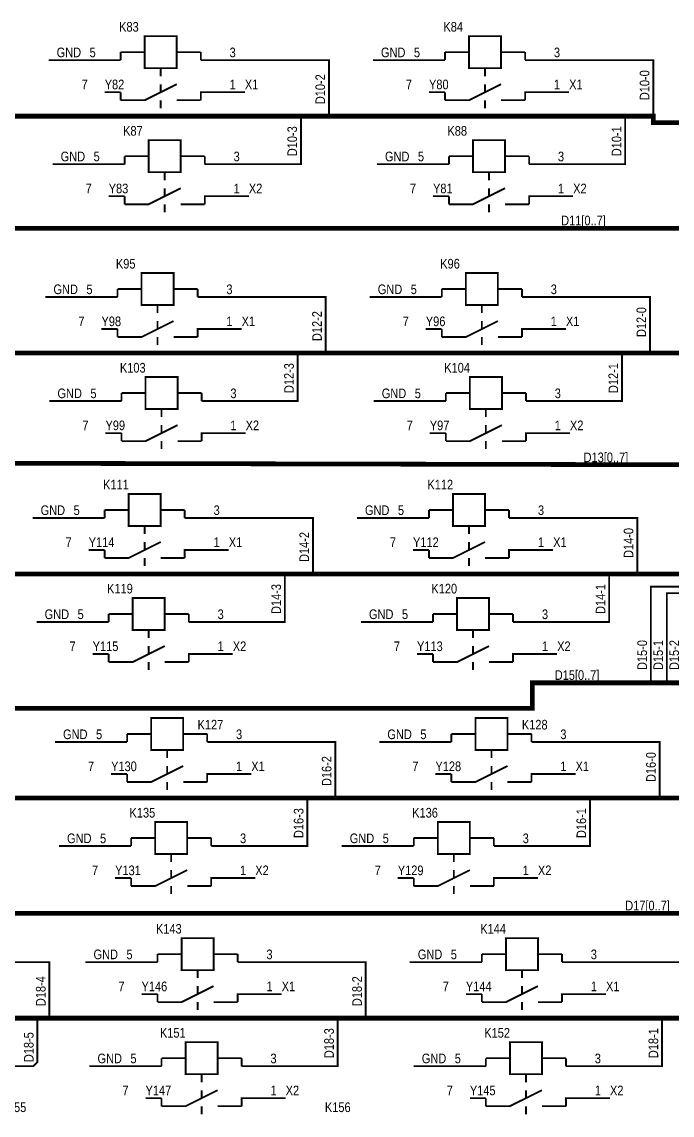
# Model space of a CAD drawing. Header units: millimetres. Extents: x 7140 to 8879, y -16257 to -5062.
# Drawn here: x 7555.7 to 7658.9, y -15384.3 to -15210.8 of the extents above; entities that cross this region are included whole.
import ezdxf

# ---------------------------------------------------------------- set-up
doc = ezdxf.new("R2010")
doc.units = ezdxf.units.MM
doc.styles.get("Standard").update_dxf_attribs({"font": 'ARIALN.TTF', "height": 3.4})

msp = doc.modelspace()

# ---------------------------------------------------------------- linework, layer by layer
for points, const_width in [([(7575.21778, -15213.069), (7575.21778, -15218.149), (7580.29778, -15218.149), (7580.29778, -15213.069), (7575.21778, -15213.069)], 0.29972), ([(7626.65278, -15213.069), (7626.65278, -15218.149), (7631.73278, -15218.149), (7631.73278, -15213.069), (7626.65278, -15213.069)], 0.29972), ([(7575.21778, -15215.609), (7571.40778, -15215.609)], 0.29972), ([(7571.40778, -15215.609), (7571.40778, -15216.879)], 0.29972), ([(7580.29778, -15215.609), (7584.10778, -15215.609)], 0.29972), ([(7584.10778, -15215.609), (7584.10778, -15216.879)], 0.29972), ([(7584.10778, -15215.609), (7584.10778, -15216.879)], 0.29972), ([(7626.65278, -15215.609), (7622.84278, -15215.609)], 0.29972), ([(7622.84278, -15215.609), (7622.84278, -15216.879)], 0.29972), ([(7631.73278, -15215.609), (7635.54278, -15215.609)], 0.29972), ([(7635.54278, -15215.609), (7635.54278, -15216.879)], 0.29972), ([(7635.54278, -15215.609), (7635.54278, -15216.879)], 0.29972), ([(7559.97778, -15216.879), (7566.32778, -15216.879)], 0.29972), ([(7571.40778, -15216.879), (7566.32778, -15216.879)], 0.29972), ([(7577.75778, -15218.149), (7577.75778, -15219.419)], 0.29972), ([(7584.10778, -15216.879), (7589.18778, -15216.879)], 0.29972), ([(7586.64778, -15216.879), (7589.18778, -15216.879)], 0.29972), ([(7589.18778, -15216.879), (7604.42778, -15216.879), (7604.42778, -15225.769)], 0.29972), ([(7611.41278, -15216.879), (7617.76278, -15216.879)], 0.29972), ([(7622.84278, -15216.879), (7617.76278, -15216.879)], 0.29972), ([(7629.19278, -15218.149), (7629.19278, -15219.419)], 0.29972), ([(7635.54278, -15216.879), (7640.62278, -15216.879)], 0.29972), ([(7638.08278, -15216.879), (7640.62278, -15216.879)], 0.29972), ([(7640.62278, -15216.879), (7655.86278, -15216.879), (7655.86278, -15225.769)], 0.29972), ([(7571.40778, -15223.229), (7575.21778, -15223.229), (7580.29778, -15220.689)], 0.29972), ([(7577.75778, -15220.689), (7577.75778, -15221.959)], 0.29972), ([(7622.84278, -15223.229), (7626.65278, -15223.229), (7631.73278, -15220.689)], 0.29972), ([(7629.19278, -15220.689), (7629.19278, -15221.959)], 0.29972), ([(7571.40778, -15221.959), (7568.86778, -15221.959)], 0.29972), ([(7571.40778, -15221.959), (7571.40778, -15223.229)], 0.29972), ([(7577.75778, -15224.499), (7577.75778, -15223.229)], 0.29972), ([(7580.29778, -15223.229), (7584.10778, -15223.229)], 0.29972), ([(7584.10778, -15223.229), (7584.10778, -15221.959), (7589.18778, -15221.959)], 0.29972), ([(7586.64778, -15221.959), (7589.18778, -15221.959)], 0.29972), ([(7589.18778, -15221.959), (7591.09278, -15221.959)], 0.29972), ([(7622.84278, -15221.959), (7620.30278, -15221.959)], 0.29972), ([(7622.84278, -15221.959), (7622.84278, -15223.229)], 0.29972), ([(7629.19278, -15224.499), (7629.19278, -15223.229)], 0.29972), ([(7631.73278, -15223.229), (7635.54278, -15223.229)], 0.29972), ([(7635.54278, -15223.229), (7635.54278, -15221.959), (7640.62278, -15221.959)], 0.29972), ([(7638.08278, -15221.959), (7640.62278, -15221.959)], 0.29972), ([(7640.62278, -15221.959), (7642.52778, -15221.959)], 0.29972), ([(7496.47778, -15225.769), (7655.86278, -15225.769), (7655.86278, -15226.785), (7752.00178, -15226.785)], 0.7493), ([(7589.82278, -15233.389), (7599.98278, -15233.389), (7599.98278, -15225.769)], 0.29972), ([(7641.25778, -15233.389), (7651.41778, -15233.389), (7651.41778, -15225.769)], 0.29972), ([(7575.85278, -15229.579), (7575.85278, -15234.659), (7580.93278, -15234.659), (7580.93278, -15229.579), (7575.85278, -15229.579)], 0.29972), ([(7627.28778, -15229.579), (7627.28778, -15234.659), (7632.36778, -15234.659), (7632.36778, -15229.579), (7627.28778, -15229.579)], 0.29972), ([(7575.85278, -15232.119), (7572.04278, -15232.119)], 0.29972), ([(7572.04278, -15232.119), (7572.04278, -15233.389)], 0.29972), ([(7580.93278, -15232.119), (7584.74278, -15232.119)], 0.29972), ([(7584.74278, -15232.119), (7584.74278, -15233.389)], 0.29972), ([(7584.74278, -15232.119), (7584.74278, -15233.389)], 0.29972), ([(7627.28778, -15232.119), (7623.47778, -15232.119)], 0.29972), ([(7623.47778, -15232.119), (7623.47778, -15233.389)], 0.29972), ([(7632.36778, -15232.119), (7636.17778, -15232.119)], 0.29972), ([(7636.17778, -15232.119), (7636.17778, -15233.389)], 0.29972), ([(7636.17778, -15232.119), (7636.17778, -15233.389)], 0.29972), ([(7560.61278, -15233.389), (7566.96278, -15233.389)], 0.29972), ([(7572.04278, -15233.389), (7566.96278, -15233.389)], 0.29972), ([(7584.74278, -15233.389), (7589.82278, -15233.389)], 0.29972), ([(7587.28278, -15233.389), (7589.82278, -15233.389)], 0.29972), ([(7612.04778, -15233.389), (7618.39778, -15233.389)], 0.29972), ([(7623.47778, -15233.389), (7618.39778, -15233.389)], 0.29972), ([(7636.17778, -15233.389), (7641.25778, -15233.389)], 0.29972), ([(7638.71778, -15233.389), (7641.25778, -15233.389)], 0.29972), ([(7578.39278, -15234.659), (7578.39278, -15235.929)], 0.29972), ([(7629.82778, -15234.659), (7629.82778, -15235.929)], 0.29972), ([(7572.04278, -15239.739), (7575.85278, -15239.739), (7580.93278, -15237.199)], 0.29972), ([(7578.39278, -15237.199), (7578.39278, -15238.469)], 0.29972), ([(7623.47778, -15239.739), (7627.28778, -15239.739), (7632.36778, -15237.199)], 0.29972), ([(7629.82778, -15237.199), (7629.82778, -15238.469)], 0.29972), ([(7572.04278, -15238.469), (7569.50278, -15238.469)], 0.29972), ([(7572.04278, -15238.469), (7572.04278, -15239.739)], 0.29972), ([(7584.74278, -15239.739), (7584.74278, -15238.469), (7589.82278, -15238.469)], 0.29972), ([(7587.28278, -15238.469), (7589.82278, -15238.469)], 0.29972), ([(7589.82278, -15238.469), (7591.72778, -15238.469)], 0.29972), ([(7623.47778, -15238.469), (7620.93778, -15238.469)], 0.29972), ([(7623.47778, -15238.469), (7623.47778, -15239.739)], 0.29972), ([(7636.17778, -15239.739), (7636.17778, -15238.469), (7641.25778, -15238.469)], 0.29972), ([(7638.71778, -15238.469), (7641.25778, -15238.469)], 0.29972), ([(7641.25778, -15238.469), (7643.16278, -15238.469)], 0.29972), ([(7578.39278, -15241.009), (7578.39278, -15239.739)], 0.29972), ([(7580.93278, -15239.739), (7584.74278, -15239.739)], 0.29972), ([(7629.82778, -15241.009), (7629.82778, -15239.739)], 0.29972), ([(7632.36778, -15239.739), (7636.17778, -15239.739)], 0.29972), ([(7282.10178, -15249.137), (7470.06178, -15249.137), (7470.06178, -15243.549), (7676.81778, -15243.549)], 0.7493), ([(7574.70978, -15250.661), (7574.70978, -15255.741), (7579.78978, -15255.741), (7579.78978, -15250.661), (7574.70978, -15250.661)], 0.29972), ([(7626.14478, -15250.661), (7626.14478, -15255.741), (7631.22478, -15255.741), (7631.22478, -15250.661), (7626.14478, -15250.661)], 0.29972), ([(7559.46978, -15254.471), (7565.81978, -15254.471)], 0.29972), ([(7570.89978, -15254.471), (7565.81978, -15254.471)], 0.29972), ([(7574.70978, -15253.201), (7570.89978, -15253.201)], 0.29972), ([(7570.89978, -15253.201), (7570.89978, -15254.471)], 0.29972), ([(7579.78978, -15253.201), (7583.59978, -15253.201)], 0.29972), ([(7583.59978, -15253.201), (7583.59978, -15254.471)], 0.29972), ([(7583.59978, -15253.201), (7583.59978, -15254.471)], 0.29972), ([(7583.59978, -15254.471), (7588.67978, -15254.471)], 0.29972), ([(7586.13978, -15254.471), (7588.67978, -15254.471)], 0.29972), ([(7588.67978, -15254.471), (7603.91978, -15254.471), (7603.91978, -15263.361)], 0.29972), ([(7610.90478, -15254.471), (7617.25478, -15254.471)], 0.29972), ([(7622.33478, -15254.471), (7617.25478, -15254.471)], 0.29972), ([(7626.14478, -15253.201), (7622.33478, -15253.201)], 0.29972), ([(7622.33478, -15253.201), (7622.33478, -15254.471)], 0.29972), ([(7631.22478, -15253.201), (7635.03478, -15253.201)], 0.29972), ([(7635.03478, -15253.201), (7635.03478, -15254.471)], 0.29972), ([(7635.03478, -15253.201), (7635.03478, -15254.471)], 0.29972), ([(7635.03478, -15254.471), (7640.11478, -15254.471)], 0.29972), ([(7637.57478, -15254.471), (7640.11478, -15254.471)], 0.29972), ([(7640.11478, -15254.471), (7655.35478, -15254.471), (7655.35478, -15263.361)], 0.29972), ([(7577.24978, -15255.741), (7577.24978, -15257.011)], 0.29972), ([(7628.68478, -15255.741), (7628.68478, -15257.011)], 0.29972), ([(7570.89978, -15260.821), (7574.70978, -15260.821), (7579.78978, -15258.281)], 0.29972), ([(7577.24978, -15258.281), (7577.24978, -15259.551)], 0.29972), ([(7622.33478, -15260.821), (7626.14478, -15260.821), (7631.22478, -15258.281)], 0.29972), ([(7628.68478, -15258.281), (7628.68478, -15259.551)], 0.29972), ([(7570.89978, -15259.551), (7568.35978, -15259.551)], 0.29972), ([(7570.89978, -15259.551), (7570.89978, -15260.821)], 0.29972), ([(7583.59978, -15260.821), (7583.59978, -15259.551), (7588.67978, -15259.551)], 0.29972), ([(7586.13978, -15259.551), (7588.67978, -15259.551)], 0.29972), ([(7588.67978, -15259.551), (7590.58478, -15259.551)], 0.29972), ([(7622.33478, -15259.551), (7619.79478, -15259.551)], 0.29972), ([(7622.33478, -15259.551), (7622.33478, -15260.821)], 0.29972), ([(7635.03478, -15260.821), (7635.03478, -15259.551), (7640.11478, -15259.551)], 0.29972), ([(7637.57478, -15259.551), (7640.11478, -15259.551)], 0.29972), ([(7640.11478, -15259.551), (7642.01978, -15259.551)], 0.29972), ([(7577.24978, -15262.091), (7577.24978, -15260.821)], 0.29972), ([(7579.78978, -15260.821), (7583.59978, -15260.821)], 0.29972), ([(7628.68478, -15262.091), (7628.68478, -15260.821)], 0.29972), ([(7631.22478, -15260.821), (7635.03478, -15260.821)], 0.29972), ([(7495.96978, -15263.361), (7683.92978, -15263.361), (7683.92978, -15263.869), (7760.12978, -15263.869)], 0.7493), ([(7589.31478, -15270.981), (7599.47478, -15270.981), (7599.47478, -15263.361)], 0.29972), ([(7640.74978, -15270.981), (7650.90978, -15270.981), (7650.90978, -15263.361)], 0.29972), ([(7575.34478, -15267.171), (7575.34478, -15272.251), (7580.42478, -15272.251), (7580.42478, -15267.171), (7575.34478, -15267.171)], 0.29972), ([(7626.77978, -15267.171), (7626.77978, -15272.251), (7631.85978, -15272.251), (7631.85978, -15267.171), (7626.77978, -15267.171)], 0.29972), ([(7575.34478, -15269.711), (7571.53478, -15269.711)], 0.29972), ([(7571.53478, -15269.711), (7571.53478, -15270.981)], 0.29972), ([(7580.42478, -15269.711), (7584.23478, -15269.711)], 0.29972), ([(7584.23478, -15269.711), (7584.23478, -15270.981)], 0.29972), ([(7584.23478, -15269.711), (7584.23478, -15270.981)], 0.29972), ([(7626.77978, -15269.711), (7622.96978, -15269.711)], 0.29972), ([(7622.96978, -15269.711), (7622.96978, -15270.981)], 0.29972), ([(7631.85978, -15269.711), (7635.66978, -15269.711)], 0.29972), ([(7635.66978, -15269.711), (7635.66978, -15270.981)], 0.29972), ([(7635.66978, -15269.711), (7635.66978, -15270.981)], 0.29972), ([(7560.10478, -15270.981), (7566.45478, -15270.981)], 0.29972), ([(7571.53478, -15270.981), (7566.45478, -15270.981)], 0.29972), ([(7584.23478, -15270.981), (7589.31478, -15270.981)], 0.29972), ([(7586.77478, -15270.981), (7589.31478, -15270.981)], 0.29972), ([(7611.53978, -15270.981), (7617.88978, -15270.981)], 0.29972), ([(7622.96978, -15270.981), (7617.88978, -15270.981)], 0.29972), ([(7635.66978, -15270.981), (7640.74978, -15270.981)], 0.29972), ([(7638.20978, -15270.981), (7640.74978, -15270.981)], 0.29972), ([(7577.88478, -15272.251), (7577.88478, -15273.521)], 0.29972), ([(7629.31978, -15272.251), (7629.31978, -15273.521)], 0.29972), ([(7571.53478, -15277.331), (7575.34478, -15277.331), (7580.42478, -15274.791)], 0.29972), ([(7577.88478, -15274.791), (7577.88478, -15276.061)], 0.29972), ([(7622.96978, -15277.331), (7626.77978, -15277.331), (7631.85978, -15274.791)], 0.29972), ([(7629.31978, -15274.791), (7629.31978, -15276.061)], 0.29972), ([(7571.53478, -15276.061), (7568.99478, -15276.061)], 0.29972), ([(7571.53478, -15276.061), (7571.53478, -15277.331)], 0.29972), ([(7577.88478, -15278.601), (7577.88478, -15277.331)], 0.29972), ([(7580.42478, -15277.331), (7584.23478, -15277.331)], 0.29972), ([(7584.23478, -15277.331), (7584.23478, -15276.061), (7589.31478, -15276.061)], 0.29972), ([(7586.77478, -15276.061), (7589.31478, -15276.061)], 0.29972), ([(7589.31478, -15276.061), (7591.21978, -15276.061)], 0.29972), ([(7622.96978, -15276.061), (7620.42978, -15276.061)], 0.29972), ([(7622.96978, -15276.061), (7622.96978, -15277.331)], 0.29972), ([(7629.31978, -15278.601), (7629.31978, -15277.331)], 0.29972), ([(7631.85978, -15277.331), (7635.66978, -15277.331)], 0.29972), ([(7635.66978, -15277.331), (7635.66978, -15276.061), (7640.74978, -15276.061)], 0.29972), ([(7638.20978, -15276.061), (7640.74978, -15276.061)], 0.29972), ([(7640.74978, -15276.061), (7642.65478, -15276.061)], 0.29972), ([(7289.21378, -15284.697), (7448.59878, -15284.697), (7457.86978, -15280.633), (7686.46978, -15281.141)], 0.7493), ([(7572.67778, -15285.713), (7572.67778, -15290.793), (7577.75778, -15290.793), (7577.75778, -15285.713), (7572.67778, -15285.713)], 0.29972), ([(7624.11278, -15285.713), (7624.11278, -15290.793), (7629.19278, -15290.793), (7629.19278, -15285.713), (7624.11278, -15285.713)], 0.29972), ([(7572.67778, -15288.253), (7568.86778, -15288.253)], 0.29972), ([(7568.86778, -15288.253), (7568.86778, -15289.523)], 0.29972), ([(7577.75778, -15288.253), (7581.56778, -15288.253)], 0.29972), ([(7581.56778, -15288.253), (7581.56778, -15289.523)], 0.29972), ([(7581.56778, -15288.253), (7581.56778, -15289.523)], 0.29972), ([(7624.11278, -15288.253), (7620.30278, -15288.253)], 0.29972), ([(7620.30278, -15288.253), (7620.30278, -15289.523)], 0.29972), ([(7629.19278, -15288.253), (7633.00278, -15288.253)], 0.29972), ([(7633.00278, -15288.253), (7633.00278, -15289.523)], 0.29972), ([(7633.00278, -15288.253), (7633.00278, -15289.523)], 0.29972), ([(7557.43778, -15289.523), (7563.78778, -15289.523)], 0.29972), ([(7568.86778, -15289.523), (7563.78778, -15289.523)], 0.29972), ([(7575.21778, -15290.793), (7575.21778, -15292.063)], 0.29972), ([(7581.56778, -15289.523), (7586.64778, -15289.523)], 0.29972), ([(7584.10778, -15289.523), (7586.64778, -15289.523)], 0.29972), ([(7586.64778, -15289.523), (7601.88778, -15289.523), (7601.88778, -15298.413)], 0.29972), ([(7608.87278, -15289.523), (7615.22278, -15289.523)], 0.29972), ([(7620.30278, -15289.523), (7615.22278, -15289.523)], 0.29972), ([(7626.65278, -15290.793), (7626.65278, -15292.063)], 0.29972), ([(7633.00278, -15289.523), (7638.08278, -15289.523)], 0.29972), ([(7635.54278, -15289.523), (7638.08278, -15289.523)], 0.29972), ([(7638.08278, -15289.523), (7653.32278, -15289.523), (7653.32278, -15298.413)], 0.29972), ([(7568.86778, -15294.603), (7566.32778, -15294.603)], 0.29972), ([(7568.86778, -15295.873), (7572.67778, -15295.873), (7577.75778, -15293.333)], 0.29972), ([(7568.86778, -15294.603), (7568.86778, -15295.873)], 0.29972), ([(7575.21778, -15293.333), (7575.21778, -15294.603)], 0.29972), ([(7581.56778, -15295.873), (7581.56778, -15294.603), (7586.64778, -15294.603)], 0.29972), ([(7584.10778, -15294.603), (7586.64778, -15294.603)], 0.29972), ([(7586.64778, -15294.603), (7588.55278, -15294.603)], 0.29972), ([(7620.30278, -15294.603), (7617.76278, -15294.603)], 0.29972), ([(7620.30278, -15295.873), (7624.11278, -15295.873), (7629.19278, -15293.333)], 0.29972), ([(7620.30278, -15294.603), (7620.30278, -15295.873)], 0.29972), ([(7626.65278, -15293.333), (7626.65278, -15294.603)], 0.29972), ([(7633.00278, -15295.873), (7633.00278, -15294.603), (7638.08278, -15294.603)], 0.29972), ([(7635.54278, -15294.603), (7638.08278, -15294.603)], 0.29972), ([(7638.08278, -15294.603), (7639.98778, -15294.603)], 0.29972), ([(7575.21778, -15297.143), (7575.21778, -15295.873)], 0.29972), ([(7577.75778, -15295.873), (7581.56778, -15295.873)], 0.29972), ([(7626.65278, -15297.143), (7626.65278, -15295.873)], 0.29972), ([(7629.19278, -15295.873), (7633.00278, -15295.873)], 0.29972), ([(7493.93778, -15298.413), (7681.89778, -15298.413), (7681.89778, -15298.921), (7762.16178, -15298.921)], 0.7493), ([(7587.28278, -15306.033), (7597.44278, -15306.033), (7597.44278, -15298.413)], 0.29972), ([(7638.71778, -15306.033), (7648.87778, -15306.033), (7648.87778, -15298.413)], 0.29972), ([(7695.61378, -15307.303), (7695.61378, -15300.445), (7655.48178, -15300.445), (7655.48178, -15315.685)], 0.29972), ([(7693.07378, -15307.303), (7693.07378, -15301.461), (7658.02178, -15301.461), (7658.02178, -15315.685)], 0.29972), ([(7573.31278, -15302.223), (7573.31278, -15307.303), (7578.39278, -15307.303), (7578.39278, -15302.223), (7573.31278, -15302.223)], 0.29972), ([(7624.74778, -15302.223), (7624.74778, -15307.303), (7629.82778, -15307.303), (7629.82778, -15302.223), (7624.74778, -15302.223)], 0.29972), ([(7573.31278, -15304.763), (7569.50278, -15304.763)], 0.29972), ([(7569.50278, -15304.763), (7569.50278, -15306.033)], 0.29972), ([(7578.39278, -15304.763), (7582.20278, -15304.763)], 0.29972), ([(7582.20278, -15304.763), (7582.20278, -15306.033)], 0.29972), ([(7582.20278, -15304.763), (7582.20278, -15306.033)], 0.29972), ([(7624.74778, -15304.763), (7620.93778, -15304.763)], 0.29972), ([(7620.93778, -15304.763), (7620.93778, -15306.033)], 0.29972), ([(7629.82778, -15304.763), (7633.63778, -15304.763)], 0.29972), ([(7633.63778, -15304.763), (7633.63778, -15306.033)], 0.29972), ([(7633.63778, -15304.763), (7633.63778, -15306.033)], 0.29972), ([(7558.07278, -15306.033), (7564.42278, -15306.033)], 0.29972), ([(7569.50278, -15306.033), (7564.42278, -15306.033)], 0.29972), ([(7582.20278, -15306.033), (7587.28278, -15306.033)], 0.29972), ([(7584.74278, -15306.033), (7587.28278, -15306.033)], 0.29972), ([(7609.50778, -15306.033), (7615.85778, -15306.033)], 0.29972), ([(7620.93778, -15306.033), (7615.85778, -15306.033)], 0.29972), ([(7633.63778, -15306.033), (7638.71778, -15306.033)], 0.29972), ([(7636.17778, -15306.033), (7638.71778, -15306.033)], 0.29972), ([(7575.85278, -15307.303), (7575.85278, -15308.573)], 0.29972), ([(7627.28778, -15307.303), (7627.28778, -15308.573)], 0.29972), ([(7569.50278, -15312.383), (7573.31278, -15312.383), (7578.39278, -15309.843)], 0.29972), ([(7575.85278, -15309.843), (7575.85278, -15311.113)], 0.29972), ([(7620.93778, -15312.383), (7624.74778, -15312.383), (7629.82778, -15309.843)], 0.29972), ([(7627.28778, -15309.843), (7627.28778, -15311.113)], 0.29972), ([(7569.50278, -15311.113), (7566.96278, -15311.113)], 0.29972), ([(7569.50278, -15311.113), (7569.50278, -15312.383)], 0.29972), ([(7582.20278, -15312.383), (7582.20278, -15311.113), (7587.28278, -15311.113)], 0.29972), ([(7584.74278, -15311.113), (7587.28278, -15311.113)], 0.29972), ([(7587.28278, -15311.113), (7589.18778, -15311.113)], 0.29972), ([(7620.93778, -15311.113), (7618.39778, -15311.113)], 0.29972), ([(7620.93778, -15311.113), (7620.93778, -15312.383)], 0.29972), ([(7633.63778, -15312.383), (7633.63778, -15311.113), (7638.71778, -15311.113)], 0.29972), ([(7636.17778, -15311.113), (7638.71778, -15311.113)], 0.29972), ([(7638.71778, -15311.113), (7640.62278, -15311.113)], 0.29972), ([(7575.85278, -15313.653), (7575.85278, -15312.383)], 0.29972), ([(7578.39278, -15312.383), (7582.20278, -15312.383)], 0.29972), ([(7627.28778, -15313.653), (7627.28778, -15312.383)], 0.29972), ([(7629.82778, -15312.383), (7633.63778, -15312.383)], 0.29972), ([(7286.67378, -15319.749), (7636.68578, -15319.749), (7636.68578, -15315.685), (7671.22978, -15315.685)], 0.7493), ([(7576.23378, -15321.273), (7576.23378, -15326.353), (7581.31378, -15326.353), (7581.31378, -15321.273), (7576.23378, -15321.273)], 0.29972), ([(7627.66878, -15321.273), (7627.66878, -15326.353), (7632.74878, -15326.353), (7632.74878, -15321.273), (7627.66878, -15321.273)], 0.29972), ([(7576.23378, -15323.813), (7572.42378, -15323.813)], 0.29972), ([(7572.42378, -15323.813), (7572.42378, -15325.083)], 0.29972), ([(7581.31378, -15323.813), (7585.12378, -15323.813)], 0.29972), ([(7585.12378, -15323.813), (7585.12378, -15325.083)], 0.29972), ([(7585.12378, -15323.813), (7585.12378, -15325.083)], 0.29972), ([(7627.66878, -15323.813), (7623.85878, -15323.813)], 0.29972), ([(7623.85878, -15323.813), (7623.85878, -15325.083)], 0.29972), ([(7632.74878, -15323.813), (7636.55878, -15323.813)], 0.29972), ([(7636.55878, -15323.813), (7636.55878, -15325.083)], 0.29972), ([(7636.55878, -15323.813), (7636.55878, -15325.083)], 0.29972), ([(7560.99378, -15325.083), (7567.34378, -15325.083)], 0.29972), ([(7572.42378, -15325.083), (7567.34378, -15325.083)], 0.29972), ([(7585.12378, -15325.083), (7590.20378, -15325.083)], 0.29972), ([(7587.66378, -15325.083), (7590.20378, -15325.083)], 0.29972), ([(7590.20378, -15325.083), (7605.44378, -15325.083), (7605.44378, -15333.973)], 0.29972), ([(7612.42878, -15325.083), (7618.77878, -15325.083)], 0.29972), ([(7623.85878, -15325.083), (7618.77878, -15325.083)], 0.29972), ([(7636.55878, -15325.083), (7641.63878, -15325.083)], 0.29972), ([(7639.09878, -15325.083), (7641.63878, -15325.083)], 0.29972), ([(7641.63878, -15325.083), (7656.87878, -15325.083), (7656.87878, -15333.973)], 0.29972), ([(7578.77378, -15326.353), (7578.77378, -15327.623)], 0.29972), ([(7630.20878, -15326.353), (7630.20878, -15327.623)], 0.29972), ([(7572.42378, -15331.433), (7576.23378, -15331.433), (7581.31378, -15328.893)], 0.29972), ([(7578.77378, -15328.893), (7578.77378, -15330.163)], 0.29972), ([(7623.85878, -15331.433), (7627.66878, -15331.433), (7632.74878, -15328.893)], 0.29972), ([(7630.20878, -15328.893), (7630.20878, -15330.163)], 0.29972), ([(7572.42378, -15330.163), (7569.88378, -15330.163)], 0.29972), ([(7572.42378, -15330.163), (7572.42378, -15331.433)], 0.29972), ([(7585.12378, -15331.433), (7585.12378, -15330.163), (7590.20378, -15330.163)], 0.29972), ([(7587.66378, -15330.163), (7590.20378, -15330.163)], 0.29972), ([(7590.20378, -15330.163), (7592.10878, -15330.163)], 0.29972), ([(7623.85878, -15330.163), (7621.31878, -15330.163)], 0.29972), ([(7623.85878, -15330.163), (7623.85878, -15331.433)], 0.29972), ([(7636.55878, -15331.433), (7636.55878, -15330.163), (7641.63878, -15330.163)], 0.29972), ([(7639.09878, -15330.163), (7641.63878, -15330.163)], 0.29972), ([(7641.63878, -15330.163), (7643.54378, -15330.163)], 0.29972), ([(7578.77378, -15332.703), (7578.77378, -15331.433)], 0.29972), ([(7581.31378, -15331.433), (7585.12378, -15331.433)], 0.29972), ([(7630.20878, -15332.703), (7630.20878, -15331.433)], 0.29972), ([(7632.74878, -15331.433), (7636.55878, -15331.433)], 0.29972), ([(7497.49378, -15333.973), (7697.64578, -15333.973), (7697.64578, -15334.989), (7752.50978, -15334.989)], 0.7493), ([(7590.83878, -15341.593), (7600.99878, -15341.593), (7600.99878, -15333.973)], 0.29972), ([(7635.66978, -15341.593), (7645.82978, -15341.593), (7645.82978, -15333.973)], 0.29972), ([(7576.86878, -15337.783), (7576.86878, -15342.863), (7581.94878, -15342.863), (7581.94878, -15337.783), (7576.86878, -15337.783)], 0.29972), ([(7621.69978, -15337.783), (7621.69978, -15342.863), (7626.77978, -15342.863), (7626.77978, -15337.783), (7621.69978, -15337.783)], 0.29972), ([(7576.86878, -15340.323), (7573.05878, -15340.323)], 0.29972), ([(7573.05878, -15340.323), (7573.05878, -15341.593)], 0.29972), ([(7581.94878, -15340.323), (7585.75878, -15340.323)], 0.29972), ([(7585.75878, -15340.323), (7585.75878, -15341.593)], 0.29972), ([(7585.75878, -15340.323), (7585.75878, -15341.593)], 0.29972), ([(7621.69978, -15340.323), (7617.88978, -15340.323)], 0.29972), ([(7617.88978, -15340.323), (7617.88978, -15341.593)], 0.29972), ([(7626.77978, -15340.323), (7630.58978, -15340.323)], 0.29972), ([(7630.58978, -15340.323), (7630.58978, -15341.593)], 0.29972), ([(7630.58978, -15340.323), (7630.58978, -15341.593)], 0.29972), ([(7561.62878, -15341.593), (7567.97878, -15341.593)], 0.29972), ([(7573.05878, -15341.593), (7567.97878, -15341.593)], 0.29972), ([(7579.40878, -15342.863), (7579.40878, -15344.133)], 0.29972), ([(7585.75878, -15341.593), (7590.83878, -15341.593)], 0.29972), ([(7588.29878, -15341.593), (7590.83878, -15341.593)], 0.29972), ([(7606.45978, -15341.593), (7612.80978, -15341.593)], 0.29972), ([(7617.88978, -15341.593), (7612.80978, -15341.593)], 0.29972), ([(7624.23978, -15342.863), (7624.23978, -15344.133)], 0.29972), ([(7630.58978, -15341.593), (7635.66978, -15341.593)], 0.29972), ([(7633.12978, -15341.593), (7635.66978, -15341.593)], 0.29972), ([(7573.05878, -15346.673), (7570.51878, -15346.673)], 0.29972), ([(7573.05878, -15347.943), (7576.86878, -15347.943), (7581.94878, -15345.403)], 0.29972), ([(7573.05878, -15346.673), (7573.05878, -15347.943)], 0.29972), ([(7579.40878, -15345.403), (7579.40878, -15346.673)], 0.29972), ([(7585.75878, -15347.943), (7585.75878, -15346.673), (7590.83878, -15346.673)], 0.29972), ([(7588.29878, -15346.673), (7590.83878, -15346.673)], 0.29972), ([(7590.83878, -15346.673), (7592.74378, -15346.673)], 0.29972), ([(7617.88978, -15346.673), (7615.34978, -15346.673)], 0.29972), ([(7617.88978, -15347.943), (7621.69978, -15347.943), (7626.77978, -15345.403)], 0.29972), ([(7617.88978, -15346.673), (7617.88978, -15347.943)], 0.29972), ([(7624.23978, -15345.403), (7624.23978, -15346.673)], 0.29972), ([(7630.58978, -15347.943), (7630.58978, -15346.673), (7635.66978, -15346.673)], 0.29972), ([(7633.12978, -15346.673), (7635.66978, -15346.673)], 0.29972), ([(7635.66978, -15346.673), (7637.57478, -15346.673)], 0.29972), ([(7579.40878, -15349.213), (7579.40878, -15347.943)], 0.29972), ([(7581.94878, -15347.943), (7585.75878, -15347.943)], 0.29972), ([(7624.23978, -15349.213), (7624.23978, -15347.943)], 0.29972), ([(7626.77978, -15347.943), (7630.58978, -15347.943)], 0.29972), ([(7496.47778, -15352.261), (7682.40578, -15352.261)], 0.7493), ([(7581.05978, -15356.198), (7581.05978, -15361.278), (7586.13978, -15361.278), (7586.13978, -15356.198), (7581.05978, -15356.198)], 0.29972), ([(7632.49478, -15356.198), (7632.49478, -15361.278), (7637.57478, -15361.278), (7637.57478, -15356.198), (7632.49478, -15356.198)], 0.29972), ([(7581.05978, -15358.738), (7577.24978, -15358.738)], 0.29972), ([(7577.24978, -15358.738), (7577.24978, -15360.008)], 0.29972), ([(7586.13978, -15358.738), (7589.94978, -15358.738)], 0.29972), ([(7589.94978, -15358.738), (7589.94978, -15360.008)], 0.29972), ([(7589.94978, -15358.738), (7589.94978, -15360.008)], 0.29972), ([(7632.49478, -15358.738), (7628.68478, -15358.738)], 0.29972), ([(7628.68478, -15358.738), (7628.68478, -15360.008)], 0.29972), ([(7637.57478, -15358.738), (7641.38478, -15358.738)], 0.29972), ([(7641.38478, -15358.738), (7641.38478, -15360.008)], 0.29972), ([(7641.38478, -15358.738), (7641.38478, -15360.008)], 0.29972), ([(7544.86478, -15360.008), (7560.10478, -15360.008), (7560.10478, -15368.898)], 0.29972), ([(7565.81978, -15360.008), (7572.16978, -15360.008)], 0.29972), ([(7577.24978, -15360.008), (7572.16978, -15360.008)], 0.29972), ([(7589.94978, -15360.008), (7595.02978, -15360.008)], 0.29972), ([(7592.48978, -15360.008), (7595.02978, -15360.008)], 0.29972), ([(7595.02978, -15360.008), (7610.26978, -15360.008), (7610.26978, -15368.898)], 0.29972), ([(7617.25478, -15360.008), (7623.60478, -15360.008)], 0.29972), ([(7628.68478, -15360.008), (7623.60478, -15360.008)], 0.29972), ([(7641.38478, -15360.008), (7646.46478, -15360.008)], 0.29972), ([(7643.92478, -15360.008), (7646.46478, -15360.008)], 0.29972), ([(7646.46478, -15360.008), (7661.70478, -15360.008), (7661.70478, -15368.898)], 0.29972), ([(7583.59978, -15361.278), (7583.59978, -15362.548)], 0.29972), ([(7635.03478, -15361.278), (7635.03478, -15362.548)], 0.29972), ([(7577.24978, -15366.358), (7581.05978, -15366.358), (7586.13978, -15363.818)], 0.29972), ([(7583.59978, -15363.818), (7583.59978, -15365.088)], 0.29972), ([(7628.68478, -15366.358), (7632.49478, -15366.358), (7637.57478, -15363.818)], 0.29972), ([(7635.03478, -15363.818), (7635.03478, -15365.088)], 0.29972), ([(7577.24978, -15365.088), (7574.70978, -15365.088)], 0.29972), ([(7577.24978, -15365.088), (7577.24978, -15366.358)], 0.29972), ([(7589.94978, -15366.358), (7589.94978, -15365.088), (7595.02978, -15365.088)], 0.29972), ([(7592.48978, -15365.088), (7595.02978, -15365.088)], 0.29972), ([(7595.02978, -15365.088), (7596.93478, -15365.088)], 0.29972), ([(7628.68478, -15365.088), (7626.14478, -15365.088)], 0.29972), ([(7628.68478, -15365.088), (7628.68478, -15366.358)], 0.29972), ([(7641.38478, -15366.358), (7641.38478, -15365.088), (7646.46478, -15365.088)], 0.29972), ([(7643.92478, -15365.088), (7646.46478, -15365.088)], 0.29972), ([(7646.46478, -15365.088), (7648.36978, -15365.088)], 0.29972), ([(7583.59978, -15367.628), (7583.59978, -15366.358)], 0.29972), ([(7586.13978, -15366.358), (7589.94978, -15366.358)], 0.29972), ([(7635.03478, -15367.628), (7635.03478, -15366.358)], 0.29972), ([(7637.57478, -15366.358), (7641.38478, -15366.358)], 0.29972), ([(7668.68978, -15371.565), (7661.70478, -15371.565), (7661.70478, -15368.898), (7502.31978, -15368.898)], 0.7493), ([(7545.49978, -15376.518), (7557.56478, -15376.518), (7558.19978, -15375.883), (7558.19978, -15368.898)], 0.29972), ([(7595.66478, -15376.518), (7605.82478, -15376.518), (7605.82478, -15368.898)], 0.29972), ([(7647.09978, -15376.518), (7657.25978, -15376.518), (7657.25978, -15368.898)], 0.29972), ([(7581.69478, -15372.708), (7581.69478, -15377.788), (7586.77478, -15377.788), (7586.77478, -15372.708), (7581.69478, -15372.708)], 0.29972), ([(7633.12978, -15372.708), (7633.12978, -15377.788), (7638.20978, -15377.788), (7638.20978, -15372.708), (7633.12978, -15372.708)], 0.29972), ([(7581.69478, -15375.248), (7577.88478, -15375.248)], 0.29972), ([(7577.88478, -15375.248), (7577.88478, -15376.518)], 0.29972), ([(7586.77478, -15375.248), (7590.58478, -15375.248)], 0.29972), ([(7590.58478, -15375.248), (7590.58478, -15376.518)], 0.29972), ([(7590.58478, -15375.248), (7590.58478, -15376.518)], 0.29972), ([(7633.12978, -15375.248), (7629.31978, -15375.248)], 0.29972), ([(7629.31978, -15375.248), (7629.31978, -15376.518)], 0.29972), ([(7638.20978, -15375.248), (7642.01978, -15375.248)], 0.29972), ([(7642.01978, -15375.248), (7642.01978, -15376.518)], 0.29972), ([(7642.01978, -15375.248), (7642.01978, -15376.518)], 0.29972), ([(7566.45478, -15376.518), (7572.80478, -15376.518)], 0.29972), ([(7577.88478, -15376.518), (7572.80478, -15376.518)], 0.29972), ([(7584.23478, -15377.788), (7584.23478, -15379.058)], 0.29972), ([(7590.58478, -15376.518), (7595.66478, -15376.518)], 0.29972), ([(7593.12478, -15376.518), (7595.66478, -15376.518)], 0.29972), ([(7617.88978, -15376.518), (7624.23978, -15376.518)], 0.29972), ([(7629.31978, -15376.518), (7624.23978, -15376.518)], 0.29972), ([(7635.66978, -15377.788), (7635.66978, -15379.058)], 0.29972), ([(7642.01978, -15376.518), (7647.09978, -15376.518)], 0.29972), ([(7644.55978, -15376.518), (7647.09978, -15376.518)], 0.29972), ([(7577.88478, -15382.868), (7581.69478, -15382.868), (7586.77478, -15380.328)], 0.29972), ([(7584.23478, -15380.328), (7584.23478, -15381.598)], 0.29972), ([(7629.31978, -15382.868), (7633.12978, -15382.868), (7638.20978, -15380.328)], 0.29972), ([(7635.66978, -15380.328), (7635.66978, -15381.598)], 0.29972), ([(7577.88478, -15381.598), (7575.34478, -15381.598)], 0.29972), ([(7577.88478, -15381.598), (7577.88478, -15382.868)], 0.29972), ([(7584.23478, -15384.138), (7584.23478, -15382.868)], 0.29972), ([(7586.77478, -15382.868), (7590.58478, -15382.868)], 0.29972), ([(7590.58478, -15382.868), (7590.58478, -15381.598), (7595.66478, -15381.598)], 0.29972), ([(7593.12478, -15381.598), (7595.66478, -15381.598)], 0.29972), ([(7595.66478, -15381.598), (7597.56978, -15381.598)], 0.29972), ([(7629.31978, -15381.598), (7626.77978, -15381.598)], 0.29972), ([(7629.31978, -15381.598), (7629.31978, -15382.868)], 0.29972), ([(7635.66978, -15384.138), (7635.66978, -15382.868)], 0.29972), ([(7638.20978, -15382.868), (7642.01978, -15382.868)], 0.29972), ([(7642.01978, -15382.868), (7642.01978, -15381.598), (7647.09978, -15381.598)], 0.29972), ([(7644.55978, -15381.598), (7647.09978, -15381.598)], 0.29972), ([(7647.09978, -15381.598), (7649.00478, -15381.598)], 0.29972)]:
    msp.add_lwpolyline(points, dxfattribs=dict(const_width=const_width))

# ---------------------------------------------------------------- texts
for s, p in [('K83', (7571.15378, -15212.34812)), ('K84', (7622.58878, -15212.34812)), ('GND', (7561.24778, -15216.41212)), ('5', (7566.47542, -15216.41212)), ('3', (7588.67978, -15216.41212)), ('GND', (7612.68278, -15216.41212)), ('5', (7617.91042, -15216.41212)), ('3', (7640.11478, -15216.41212)), ('Y82', (7568.86778, -15221.49212)), ('Y80', (7620.30278, -15221.49212)), ('7', (7565.20542, -15221.49212)), ('1', (7588.67978, -15221.49212)), ('X1', (7591.09278, -15221.49212)), ('7', (7616.64042, -15221.49212)), ('1', (7640.11478, -15221.49212)), ('X1', (7642.52778, -15221.49212)), ('K87', (7571.78878, -15228.85812)), ('K88', (7623.22378, -15228.85812)), ('GND', (7561.88278, -15232.92212)), ('5', (7567.11042, -15232.92212)), ('3', (7589.31478, -15232.92212)), ('GND', (7613.31778, -15232.92212)), ('5', (7618.54542, -15232.92212)), ('3', (7640.74978, -15232.92212)), ('7', (7565.84042, -15238.00212)), ('Y83', (7569.50278, -15238.00212)), ('1', (7589.31478, -15238.00212)), ('X2', (7591.72778, -15238.00212)), ('7', (7617.27542, -15238.00212)), ('Y81', (7620.93778, -15238.00212)), ('1', (7640.74978, -15238.00212)), ('X2', (7643.16278, -15238.00212)), ('D11[0..7]', (7641.25778, -15243.08212)), ('K95', (7570.64578, -15249.94012)), ('K96', (7622.08078, -15249.94012)), ('GND', (7560.73978, -15254.00412)), ('5', (7565.96742, -15254.00412)), ('3', (7588.17178, -15254.00412)), ('GND', (7612.17478, -15254.00412)), ('5', (7617.40242, -15254.00412)), ('3', (7639.60678, -15254.00412)), ('7', (7564.69742, -15259.08412)), ('Y98', (7568.35978, -15259.08412)), ('1', (7588.17178, -15259.08412)), ('X1', (7590.58478, -15259.08412)), ('7', (7616.13242, -15259.08412)), ('Y96', (7619.79478, -15259.08412)), ('1', (7639.60678, -15259.08412)), ('X1', (7642.01978, -15259.08412)), ('K103', (7571.28078, -15266.45012)), ('K104', (7622.71578, -15266.45012)), ('GND', (7561.37478, -15270.51412)), ('5', (7566.60242, -15270.51412)), ('3', (7588.80678, -15270.51412)), ('GND', (7612.80978, -15270.51412)), ('5', (7618.03742, -15270.51412)), ('3', (7640.24178, -15270.51412)), ('7', (7565.33242, -15275.59412)), ('Y99', (7568.99478, -15275.59412)), ('1', (7588.80678, -15275.59412)), ('X2', (7591.21978, -15275.59412)), ('7', (7616.76742, -15275.59412)), ('Y97', (7620.42978, -15275.59412)), ('1', (7640.24178, -15275.59412)), ('X2', (7642.65478, -15275.59412)), ('D13[0..7]', (7644.81378, -15280.67412)), ('K111', (7568.61378, -15284.99212)), ('K112', (7620.04878, -15284.99212)), ('GND', (7558.70778, -15289.05612)), ('5', (7563.93542, -15289.05612)), ('3', (7586.13978, -15289.05612)), ('GND', (7610.14278, -15289.05612)), ('5', (7615.37042, -15289.05612)), ('3', (7637.57478, -15289.05612)), ('7', (7562.66542, -15294.13612)), ('Y114', (7566.32778, -15294.13612)), ('1', (7586.13978, -15294.13612)), ('X1', (7588.55278, -15294.13612)), ('7', (7614.10042, -15294.13612)), ('Y112', (7617.76278, -15294.13612)), ('1', (7637.57478, -15294.13612)), ('X1', (7639.98778, -15294.13612)), ('K119', (7569.24878, -15301.50212)), ('K120', (7620.68378, -15301.50212)), ('GND', (7559.34278, -15305.56612)), ('5', (7564.57042, -15305.56612)), ('3', (7586.77478, -15305.56612)), ('GND', (7610.77778, -15305.56612)), ('5', (7616.00542, -15305.56612)), ('3', (7638.20978, -15305.56612)), ('7', (7563.30042, -15310.64612)), ('Y115', (7566.96278, -15310.64612)), ('1', (7586.77478, -15310.64612)), ('X2', (7589.18778, -15310.64612)), ('7', (7614.73542, -15310.64612)), ('Y113', (7618.39778, -15310.64612)), ('1', (7638.20978, -15310.64612)), ('X2', (7640.62278, -15310.64612)), ('D15[0..7]', (7640.24178, -15315.21812)), ('K127', (7583.59978, -15323.09212)), ('K128', (7635.03478, -15323.09212)), ('GND', (7562.26378, -15324.61612)), ('5', (7567.49142, -15324.61612)), ('3', (7589.69578, -15324.61612)), ('GND', (7613.69878, -15324.61612)), ('5', (7618.92642, -15324.61612)), ('3', (7641.13078, -15324.61612)), ('7', (7566.22142, -15329.69612)), ('Y130', (7569.88378, -15329.69612)), ('1', (7589.69578, -15329.69612)), ('X1', (7592.10878, -15329.69612)), ('7', (7617.65642, -15329.69612)), ('Y128', (7621.31878, -15329.69612)), ('1', (7641.13078, -15329.69612)), ('X1', (7643.54378, -15329.69612)), ('K135', (7572.80478, -15337.06212)), ('K136', (7617.63578, -15337.06212)), ('GND', (7562.89878, -15341.12612)), ('5', (7568.12642, -15341.12612)), ('3', (7590.33078, -15341.12612)), ('GND', (7607.72978, -15341.12612)), ('5', (7612.95742, -15341.12612)), ('3', (7635.16178, -15341.12612)), ('7', (7566.85642, -15346.20612)), ('Y131', (7570.51878, -15346.20612)), ('1', (7590.33078, -15346.20612)), ('X2', (7592.74378, -15346.20612)), ('7', (7611.68742, -15346.20612)), ('Y129', (7615.34978, -15346.20612)), ('1', (7635.16178, -15346.20612)), ('X2', (7637.57478, -15346.20612)), ('D17[0..7]', (7651.41778, -15351.79412)), ('K143', (7576.99578, -15355.47712)), ('K144', (7628.43078, -15355.47712)), ('GND', (7567.08978, -15359.54112)), ('5', (7572.31742, -15359.54112)), ('3', (7594.52178, -15359.54112)), ('GND', (7618.52478, -15359.54112)), ('5', (7623.75242, -15359.54112)), ('3', (7645.95678, -15359.54112)), ('7', (7571.04742, -15364.62112)), ('Y146', (7574.70978, -15364.62112)), ('1', (7594.52178, -15364.62112)), ('X1', (7596.93478, -15364.62112)), ('7', (7622.48242, -15364.62112)), ('Y144', (7626.14478, -15364.62112)), ('1', (7645.95678, -15364.62112)), ('X1', (7648.36978, -15364.62112)), ('K151', (7577.63078, -15371.98712)), ('K152', (7629.06578, -15371.98712)), ('GND', (7567.72478, -15376.05112)), ('5', (7572.95242, -15376.05112)), ('3', (7595.15678, -15376.05112)), ('GND', (7619.15978, -15376.05112)), ('5', (7624.38742, -15376.05112)), ('3', (7646.59178, -15376.05112)), ('7', (7571.68242, -15381.13112)), ('Y147', (7575.34478, -15381.13112)), ('1', (7595.15678, -15381.13112)), ('X2', (7597.56978, -15381.13112)), ('7', (7623.11742, -15381.13112)), ('Y145', (7626.77978, -15381.13112)), ('1', (7646.59178, -15381.13112)), ('X2', (7649.00478, -15381.13112)), ('K155', (7552.35778, -15383.79812)), ('K156', (7603.79278, -15383.79812))]:
    msp.add_text(s, height=1.524).set_placement(p)
for s, p in [('D10-2', (7603.81266, -15223.864)), ('D10-0', (7655.24766, -15223.229)), ('D10-3', (7599.36766, -15232.119)), ('D10-1', (7650.80266, -15232.119)), ('D12-0', (7654.73966, -15260.821)), ('D12-2', (7603.30466, -15261.456)), ('D12-3', (7598.85966, -15269.711)), ('D12-1', (7650.29466, -15269.711)), ('D14-2', (7601.27266, -15296.508)), ('D14-0', (7652.70766, -15295.873)), ('D14-3', (7596.82766, -15304.763)), ('D14-1', (7648.26266, -15304.763)), ('D15-0', (7654.86666, -15313.653)), ('D15-1', (7657.40666, -15313.653)), ('D15-2', (7659.94666, -15313.653)), ('D16-2', (7604.82866, -15332.068)), ('D16-0', (7656.26366, -15331.433)), ('D16-3', (7600.38366, -15340.323)), ('D16-1', (7645.21466, -15340.323)), ('D18-4', (7559.48966, -15366.993)), ('D18-2', (7609.65466, -15366.993)), ('D18-3', (7605.20966, -15375.248)), ('D18-1', (7656.64466, -15375.248)), ('D18-5', (7557.58466, -15375.883))]:
    msp.add_text(s, height=1.524, rotation=90).set_placement(p)

doc.saveas('drawing.dxf')
